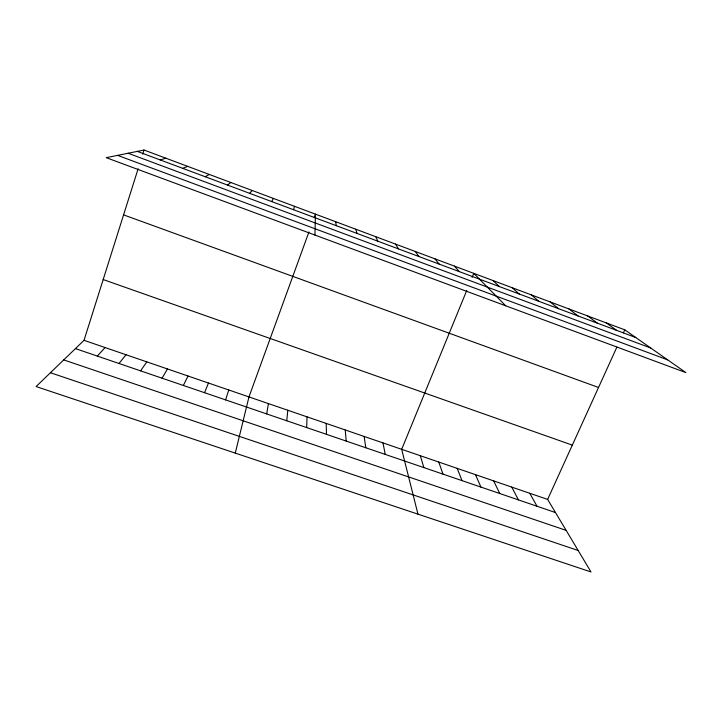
<?xml version="1.0" encoding="UTF-8"?>
<svg xmlns="http://www.w3.org/2000/svg" width="722" height="722" viewBox="0 0 722 722"><rect width="100%" height="100%" fill="white"/><g stroke="black" fill="none" stroke-linecap="round" stroke-linejoin="round"><path stroke-width="1.08" d="M314.945 235.056L315.424 214.127L314.278 217.277M306.679 427.577L307.058 416.856M286.742 420.773L287.807 410.249M266.68 413.923L268.44 403.607M235.273 453.109L248.964 396.929L308.944 231.952M293.592 209.741L294.468 206.293M84.023 340.324L547.628 499.407L591.011 571.968L36.1 386.559L84.023 340.324L138.119 168.758M142.703 154.192L144.021 150.032L624.756 329.819L685.9 372.615L106.251 157.676L144.021 150.032M225.58 399.88L228.775 389.997M204.534 392.696L208.468 383.03M466.746 290.488L401.685 449.328L417.957 514.145M472.116 277.383L473.767 273.349L505.725 305.803M547.628 499.407L616.859 347.183M623.366 332.878L624.756 329.819M183.352 385.467L188.045 376.018M271.707 201.573L273.385 198.406M162.044 378.184L167.486 368.969M140.591 370.855L146.81 361.875M119.013 363.491L126.007 354.737M249.677 193.343L252.158 190.473M97.299 356.072L105.078 347.553M227.493 185.067L230.805 182.485M205.174 176.728L209.317 174.453M182.702 168.334L187.693 166.367M160.085 159.896L165.925 158.226M50.423 372.742L578.169 550.489M63.735 359.908L566.147 530.372M75.44 348.609L555.489 512.548M103.183 279.549L572.32 445.122M123.57 214.876L598.529 387.479M128.119 153.245L650.721 347.986M117.623 155.374L667.688 359.863M137.315 151.385L635.757 337.508M606.272 322.896L616.633 330.369M587.672 315.947L597.392 323.185M568.963 308.953L578.042 315.956M550.146 301.913L558.575 308.691M531.221 294.838L538.982 301.372M512.178 287.717L519.271 294.016M493.027 280.551L499.443 286.607M454.382 266.102L459.418 271.662M434.888 258.81L439.211 264.117M415.276 251.473L418.886 256.527M395.548 244.09L398.436 248.891M529.74 493.27L537.006 506.239M511.754 487.097L518.423 499.895M493.667 480.888L499.732 493.505M375.693 236.672L377.859 241.211M475.473 474.652L480.924 487.088M457.179 468.37L462.017 480.626M438.786 462.062L442.992 474.137M355.729 229.199L357.146 233.477M420.285 455.717L423.868 467.603M382.976 442.911L385.259 454.418M335.631 221.69L336.308 225.697M364.159 436.449L365.792 447.766M345.233 429.96L346.199 441.079M326.2 423.426L326.497 434.346"/></g></svg>
